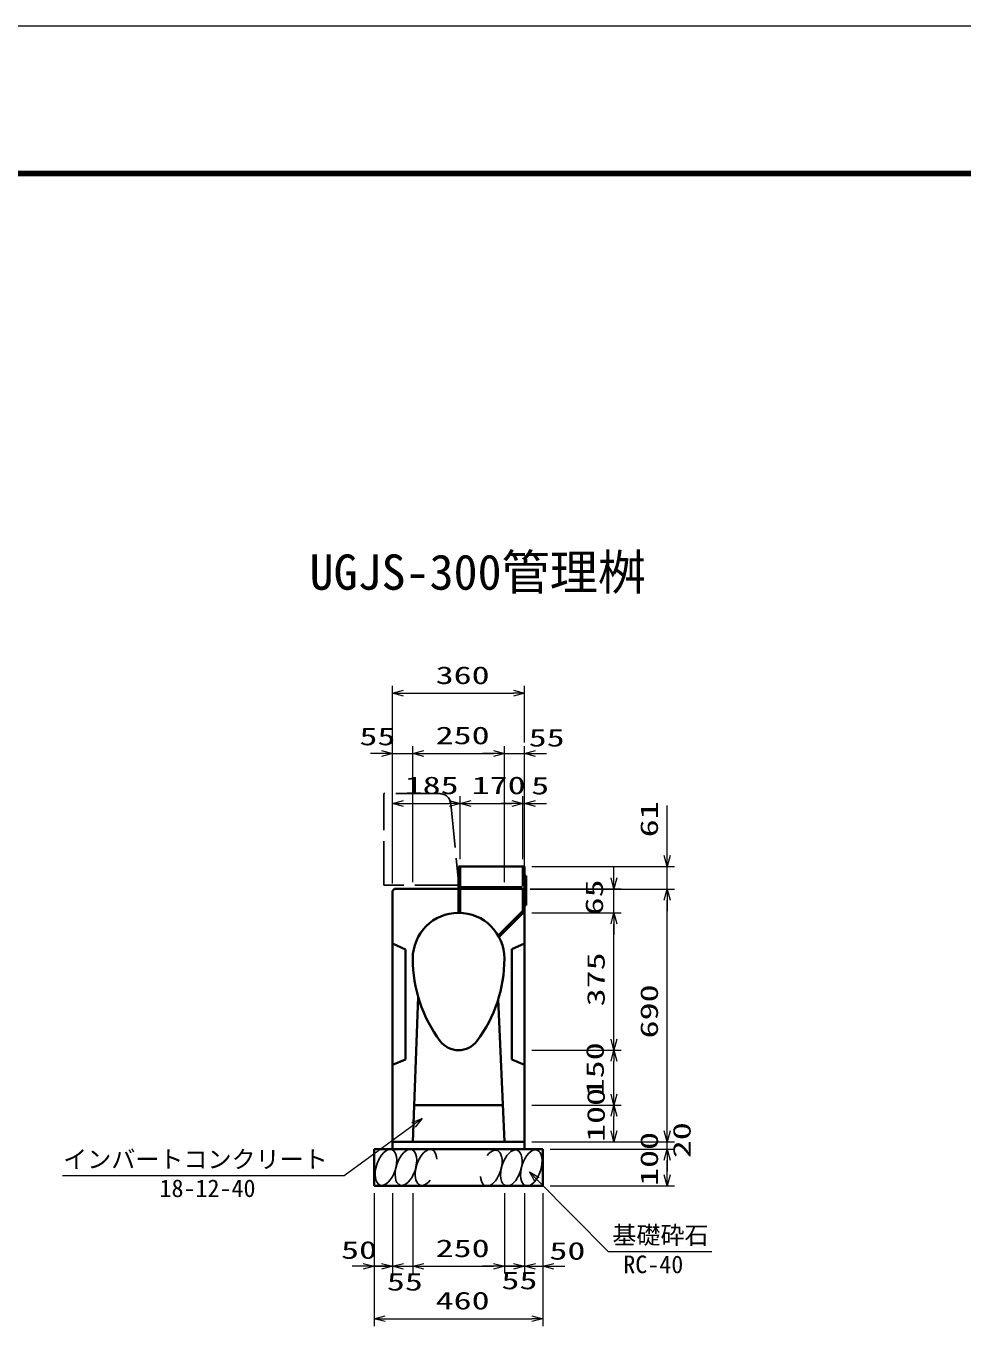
# Model space of a CAD drawing. Units: millimetres on the paper. Extents: x 0 to 841, y 0 to 594.
# Drawn here: x 206 to 333.7, y 416.7 to 594 of the extents above; entities that cross this region are included whole.
import ezdxf
from ezdxf.enums import TextEntityAlignment as Align

# ---------------------------------------------------------------- set-up
doc = ezdxf.new("R2010")
doc.units = ezdxf.units.MM
doc.linetypes.add('DASHED', pattern=[7.5, 6, -1.5])
for name, color, linetype, lineweight in [('D-STR-DIM（寸法）', 7, 'Continuous', 13), ('D-STR-HTXT(基礎砕石-旗)', 7, 'Continuous', 13), ('D-STR-HTXT（旗上げ）', 7, 'Continuous', 13), ('D-STR-STRF(グリ)', 7, 'Continuous', 25), ('D-STR-STRF(歩車)', 7, 'DASHED', 25), ('D-STR（構造物）', 1, 'Continuous', 35), ('D-TTL-LINE（区切線）', 7, 'Continuous', 18), ('D-TTL（外枠）', 2, 'Continuous', 140)]:
    doc.layers.add(name, color=color, linetype=linetype, lineweight=lineweight)
doc.layers.add('D-STR-TXT(文字)', color=7, linetype='Continuous')
doc.styles.add('ＭＳ ゴシック', font='')
doc.styles.get('ＭＳ ゴシック').set_extended_font_data('MS Gothic')

# ---------------------------------------------------------------- blocks, each defined once
blk = doc.blocks.new('_Open30')
at = {"color": 7, "linetype": 'Continuous', "lineweight": 13}
for p, q in [((-1, 0.2679), (0, 0)), ((0, 0), (-1, -0.2679)), ((0, 0), (-1, 0))]:
    blk.add_line(p, q, dxfattribs=at)

msp = doc.modelspace()

# ---------------------------------------------------------------- linework, layer by layer
at = {"layer": 'D-STR-DIM（寸法）'}
for p, q in [((255.942, 495.782), (255.942, 503.99)), ((273.942, 496.299), (273.942, 503.99)), ((257.442, 502.99), (272.442, 502.99)), ((254.442, 494.782), (252.942, 494.782)), ((255.942, 477.049), (255.942, 495.782)), ((255.942, 494.782), (258.692, 494.782)), ((258.692, 477.244), (258.692, 495.782)), ((258.692, 477.244), (258.692, 495.782)), ((260.192, 494.782), (261.692, 494.782)), ((260.192, 494.782), (269.692, 494.782)), ((269.692, 494.782), (268.192, 494.782)), ((271.192, 477.244), (271.192, 495.782)), ((271.192, 477.244), (271.192, 495.782)), ((271.192, 494.782), (273.942, 494.782)), ((273.942, 477.049), (273.942, 495.782)), ((275.442, 494.782), (276.942, 494.782)), ((255.942, 477.049), (255.942, 488.972)), ((257.442, 487.972), (263.667, 487.972)), ((265.167, 480.349), (265.167, 488.972)), ((265.167, 481.349), (265.167, 488.972)), ((266.667, 487.972), (272.217, 487.972)), ((272.217, 487.972), (270.717, 487.972)), ((273.717, 480.349), (273.717, 488.972)), ((273.717, 480.349), (273.717, 488.972)), ((273.717, 487.972), (273.942, 487.972)), ((273.942, 474.219), (273.942, 488.972)), ((275.442, 487.972), (276.942, 487.972)), ((293.395, 480.849), (293.395, 487.682)), ((274.942, 479.349), (294.395, 479.349)), ((286.135, 477.799), (286.135, 479.299)), ((293.395, 476.294), (293.395, 479.349)), ((274.692, 476.299), (287.135, 476.299)), ((274.692, 476.294), (294.395, 476.294)), ((275.657, 476.294), (294.395, 476.294)), ((286.135, 473.048), (286.135, 476.299)), ((293.395, 443.299), (293.395, 474.794)), ((293.395, 474.794), (293.395, 473.294)), ((274.942, 473.048), (287.135, 473.048)), ((274.942, 473.048), (287.135, 473.048)), ((286.135, 455.801), (286.135, 471.548)), ((286.135, 471.548), (286.135, 470.048)), ((274.942, 454.301), (287.135, 454.301)), ((274.942, 454.301), (287.135, 454.301)), ((286.135, 448.301), (286.135, 452.801)), ((274.942, 446.801), (287.135, 446.801)), ((274.942, 446.801), (287.135, 446.801)), ((286.135, 443.301), (286.135, 445.301)), ((293.395, 443.299), (293.395, 444.799)), ((274.942, 441.801), (287.135, 441.801)), ((274.942, 441.799), (294.395, 441.799)), ((274.942, 441.799), (294.395, 441.799)), ((293.395, 440.799), (293.395, 441.799)), ((277.442, 440.799), (294.395, 440.799)), ((277.442, 440.799), (294.395, 440.799)), ((293.395, 437.299), (293.395, 439.299)), ((293.395, 439.299), (293.395, 437.799)), ((253.442, 434.799), (253.442, 423.832)), ((255.942, 434.799), (255.942, 423.832)), ((255.942, 434.799), (255.942, 423.832)), ((258.692, 434.799), (258.692, 423.832)), ((258.692, 434.799), (258.692, 423.832)), ((271.192, 434.799), (271.192, 423.832)), ((271.192, 434.799), (271.192, 423.832)), ((273.942, 434.799), (273.942, 423.832)), ((273.942, 434.799), (273.942, 423.832)), ((276.442, 434.799), (276.442, 423.832)), ((277.442, 435.799), (294.395, 435.799)), ((251.942, 424.832), (250.442, 424.832)), ((254.442, 424.832), (252.942, 424.832)), ((253.442, 424.832), (255.942, 424.832)), ((253.442, 423.832), (253.442, 416.693)), ((255.942, 424.832), (258.692, 424.832)), ((257.442, 424.832), (258.942, 424.832)), ((260.192, 424.832), (261.692, 424.832)), ((260.192, 424.832), (269.692, 424.832)), ((269.692, 424.832), (268.192, 424.832)), ((272.442, 424.832), (270.942, 424.832)), ((271.192, 424.832), (273.942, 424.832)), ((273.942, 424.832), (276.442, 424.832)), ((275.442, 424.832), (276.942, 424.832)), ((276.442, 423.832), (276.442, 416.693)), ((277.942, 424.832), (279.442, 424.832)), ((254.942, 417.693), (274.942, 417.693))]:
    msp.add_line(p, q, dxfattribs=at)
at = {"layer": 'D-STR-HTXT(基礎砕石-旗)'}
msp.add_lwpolyline([(299.486, 426.826), (285.382, 426.826), (275.659, 436.643)], dxfattribs=at)
at = {"layer": 'D-STR-HTXT（旗上げ）'}
msp.add_lwpolyline([(210.911, 437.213), (249.355, 437.213), (258.785, 444.121)], dxfattribs=at)
at = {"layer": 'D-STR-STRF(グリ)'}
for centre, major_axis in [((255.037, 438.323), (0.79, 2.421)), ((257.758, 438.323), (0.79, 2.421)), ((272.146, 438.242), (-0.771, -2.427)), ((274.868, 438.263), (-0.771, -2.427))]:
    msp.add_ellipse(centre, major_axis=major_axis, ratio=0.5139, dxfattribs=at)
for centre, major_axis in [((260.499, 438.323), (0.79, 2.421)), ((269.406, 438.22), (-0.771, -2.427))]:
    msp.add_ellipse(centre, major_axis=major_axis, ratio=0.5139, start_param=5.3575563, end_param=10.3750652, dxfattribs=at)
at = {"layer": 'D-STR-STRF(歩車)'}
for p, q in [((254.734, 476.799), (254.734, 489.299)), ((262.376, 489.299), (254.734, 489.299)), ((263.869, 487.948), (264.984, 476.799)), ((264.984, 476.799), (254.734, 476.799))]:
    msp.add_line(p, q, dxfattribs=at)
msp.add_arc((262.376, 487.799), 1.5, 5.71077, 89.99998, dxfattribs=at)
at = {"layer": 'D-STR（構造物）'}
for p, q in [((264.942, 476.524), (264.942, 479.349)), ((264.942, 479.349), (264.942, 477.365)), ((273.717, 479.349), (264.942, 479.349)), ((265.167, 476.662), (265.167, 479.349)), ((273.717, 479.349), (273.717, 476.661)), ((273.942, 479.349), (273.717, 479.349)), ((273.942, 479.349), (273.942, 474.099)), ((273.942, 478.174), (273.717, 478.174)), ((273.717, 477.474), (273.942, 477.474)), ((274.167, 478.099), (273.942, 478.099)), ((274.167, 474.099), (274.167, 478.099)), ((255.942, 476.049), (256.192, 476.299)), ((255.942, 440.799), (255.942, 476.049)), ((256.192, 476.299), (273.73, 476.299)), ((264.942, 473.049), (264.942, 476.299)), ((265.167, 476.299), (265.167, 473.049)), ((273.606, 476.549), (265.279, 476.549)), ((273.692, 476.299), (273.942, 476.049)), ((273.717, 473.313), (273.717, 476.274)), ((273.942, 476.087), (273.942, 473.219)), ((273.942, 474.099), (274.167, 474.099)), ((270.361, 469.956), (273.717, 473.313)), ((270.52, 469.797), (273.942, 473.219)), ((273.942, 473.219), (273.942, 440.799)), ((257.692, 468.049), (255.933, 468.85)), ((272.192, 468.096), (273.942, 468.846)), ((272.192, 453.049), (272.192, 468.096)), ((257.692, 453.049), (257.692, 468.049)), ((258.692, 441.799), (259.434, 461.578)), ((270.357, 461.265), (271.192, 441.799)), ((255.942, 452.299), (257.692, 453.049)), ((272.192, 453.049), (273.942, 452.299)), ((270.978, 446.799), (258.903, 446.799)), ((273.942, 441.799), (255.942, 441.799)), ((273.942, 441.799), (255.942, 441.799)), ((276.442, 440.799), (253.442, 440.799)), ((253.442, 435.799), (253.442, 440.799)), ((276.442, 440.799), (276.442, 435.799)), ((276.442, 435.799), (253.442, 435.799))]:
    msp.add_line(p, q, dxfattribs=at)
for centre, radius, start, end in [((265.167, 476.524), 0.225, 179.99998, 269.48303), ((265.28, 476.662), 0.113, 179.99998, 269.33084), ((273.717, 476.524), 0.225, 270.29448, 359.99994), ((264.942, 466.799), 6.25, 0, 180), ((277.442, 466.799), 18.75, 180, 216.86989), ((252.442, 466.799), 18.75, 323.13008, 359.99998), ((264.942, 457.424), 3.125, 216.8699, 323.1301)]:
    msp.add_arc(centre, radius, start, end, dxfattribs=at)
at = {"layer": 'D-TTL-LINE（区切線）'}
msp.add_line((841, 594), (0, 594), dxfattribs=at)
at = {"layer": 'D-TTL（外枠）'}
msp.add_line((820.9, 573.9), (20.1, 573.9), dxfattribs=at)

# ---------------------------------------------------------------- block references
at = {"layer": 'D-STR-DIM（寸法）', "xscale": 1.5, "yscale": 1.5}
for p, rotation in [((255.942, 502.99), 180), ((258.692, 494.782), 180), ((258.692, 494.782), 180), ((273.942, 494.782), 180), ((255.942, 487.972), 180), ((265.167, 487.972), 180), ((273.942, 487.972), 180), ((293.395, 479.349), 270), ((286.135, 476.299), 270), ((293.395, 476.294), 90), ((293.395, 476.294), 90), ((286.135, 473.048), 90), ((286.135, 473.048), 90), ((286.135, 454.301), 270), ((286.135, 454.301), 90), ((286.135, 446.801), 270), ((286.135, 446.801), 90), ((286.135, 441.801), 270), ((293.395, 441.799), 270), ((293.395, 441.799), 270), ((293.395, 440.799), 90), ((293.395, 440.799), 90), ((293.395, 435.799), 270), ((255.942, 424.832), 180), ((258.692, 424.832), 180), ((258.692, 424.832), 180), ((273.942, 424.832), 180), ((276.442, 424.832), 180), ((253.442, 417.693), 180)]:
    msp.add_blockref('_Open30', p, dxfattribs=dict(at, rotation=rotation))
for p in [(273.942, 502.99), (255.942, 494.782), (271.192, 494.782), (271.192, 494.782), (265.167, 487.972), (273.717, 487.972), (273.717, 487.972), (253.442, 424.832), (255.942, 424.832), (271.192, 424.832), (271.192, 424.832), (273.942, 424.832), (276.442, 417.693)]:
    msp.add_blockref('_Open30', p, dxfattribs=at)
at = {"layer": 'D-STR-HTXT(基礎砕石-旗)', "xscale": 1.5, "yscale": 1.5, "rotation": 134.72505}
msp.add_blockref('_Open30', (274.604, 437.709), dxfattribs=at)
at = {"layer": 'D-STR-HTXT（旗上げ）', "xscale": 1.5, "yscale": 1.5, "rotation": 36.22839}
msp.add_blockref('_Open30', (259.995, 445.008), dxfattribs=at)

# ---------------------------------------------------------------- texts
at = {"layer": 'D-STR-DIM（寸法）', "style": 'ＭＳ ゴシック', "width": 1.5}
for s, p in [('360', (261.817, 503.527)), ('55', (251.423, 495.175)), ('250', (261.817, 495.319)), ('55', (274.507, 495.005)), ('185', (257.592, 488.509)), ('170', (266.734, 488.509)), ('5', (274.848, 488.473)), ('50', (248.916, 425.138)), ('250', (261.817, 425.369)), ('50', (277.335, 425.019)), ('55', (255.166, 420.804)), ('55', (270.791, 420.98)), ('460', (261.817, 418.231))]:
    msp.add_text(s, height=2.405, dxfattribs=at).set_placement(p, align=Align.BOTTOM_LEFT)
for s, p in [('61', (292.857, 483.349)), ('65', (285.368, 472.698)), ('375', (285.597, 460.295)), ('690', (292.857, 455.922)), ('150', (285.467, 448.024)), ('100', (285.597, 441.801)), ('20', (297.309, 439.581)), ('100', (292.857, 435.799))]:
    msp.add_text(s, height=2.405, rotation=90, dxfattribs=at).set_placement(p, align=Align.BOTTOM_LEFT)
at = {"layer": 'D-STR-HTXT(基礎砕石-旗)', "style": 'ＭＳ ゴシック'}
for s, p in [('基礎砕石', (285.918, 427.161)), ('RC-40', (287.406, 423.175))]:
    msp.add_text(s, height=2.405, dxfattribs=at).set_placement(p, align=Align.BOTTOM_LEFT)
at = {"layer": 'D-STR-HTXT（旗上げ）', "style": 'ＭＳ ゴシック'}
for s, p in [('インバートコンクリート', (211.019, 437.509)), ('18-12-40', (224.161, 433.562))]:
    msp.add_text(s, height=2.405, dxfattribs=at).set_placement(p, align=Align.BOTTOM_LEFT)
at = {"layer": 'D-STR-TXT(文字)', "style": 'ＭＳ ゴシック'}
msp.add_text('UGJS-300管理桝', height=4.811, dxfattribs=at).set_placement((244.622, 515.669), align=Align.BOTTOM_LEFT)

doc.saveas('drawing.dxf')
